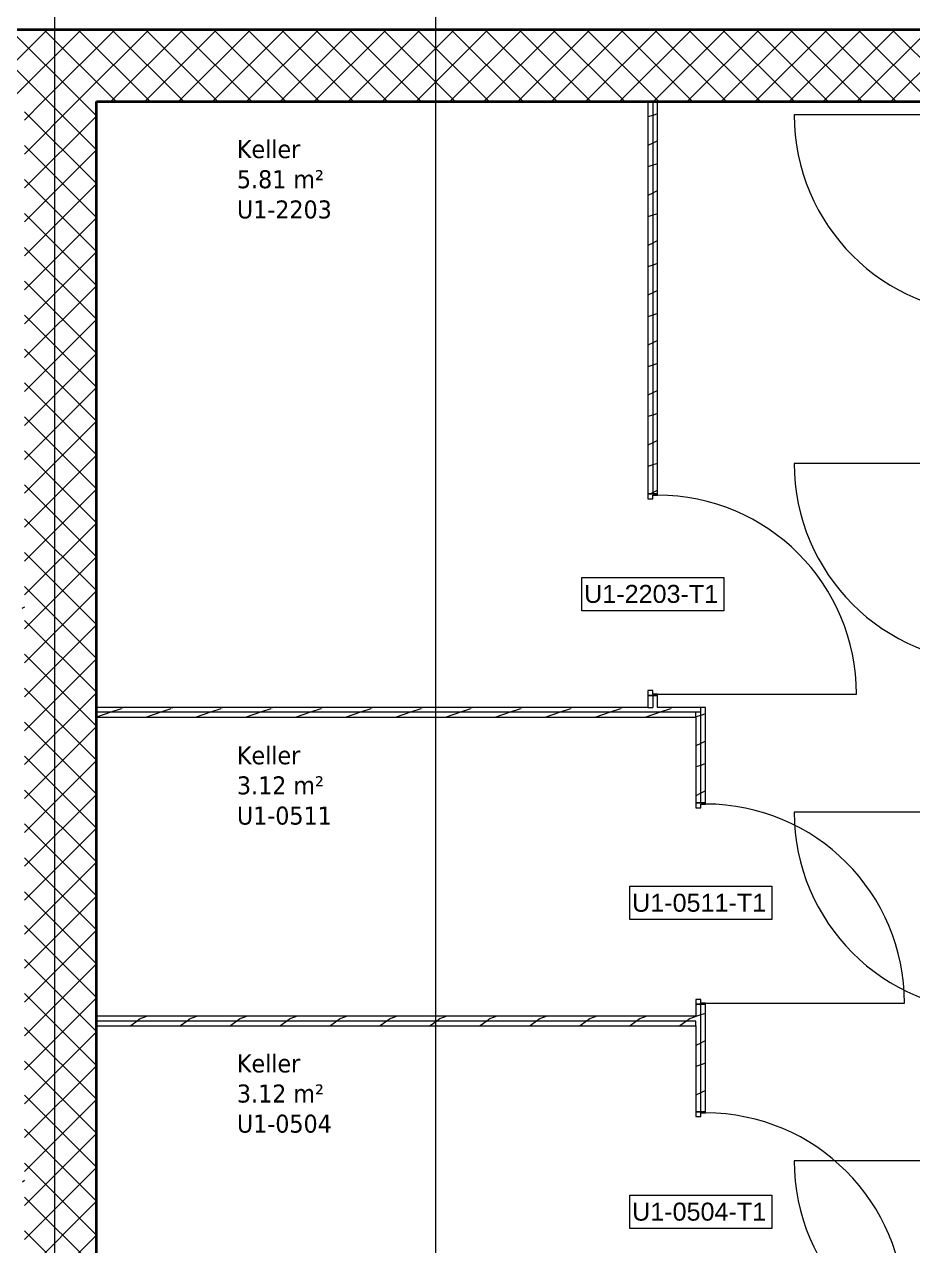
# Model space of a CAD drawing. Extents: x -1907 to 937, y -179 to 966.
# Drawn here: x -149.6 to -75.5, y 792.4 to 894.2 of the extents above; entities that cross this region are included whole.
import ezdxf
from ezdxf.lldxf.tags import DXFTag

# ---------------------------------------------------------------- set-up
doc = ezdxf.new("R2010")
doc.units = 0
doc.layers.get('0').update_dxf_attribs({"lineweight": 13})
for name, color, linetype, lineweight in [('A-AREA-____-IDEN', 7, 'Continuous', 5), ('A-DOOR-____-IDEN', 7, 'Continuous', 5), ('A-DOOR-FRAM-MCUT', 7, 'Continuous', 9), ('A-DOOR-OPNG-OTLN', 7, 'Continuous', 9), ('A-WALL-____-MCUT', 7, 'Continuous', 35), ('A-WALL-____-PATT', 7, 'Continuous', 35), ('A-WALL-FNSH-MCUT', 7, 'Continuous', 35), ('S-GRID-____-OTLN', 7, 'Continuous', 5)]:
    doc.layers.add(name, color=color, linetype=linetype, lineweight=lineweight)
doc.styles.get("Standard").update_dxf_attribs({"font": 'arial.ttf'})
tags = doc.linetypes.add('_Rasterlinie_', pattern=[0.375, 0.2, -0.05, 0.075, -0.05]).pattern_tags.tags
tags[10:11] = [DXFTag(74, 4), DXFTag(75, 0), DXFTag(340, '0'), DXFTag(46, 1.0), DXFTag(50, 0.0), DXFTag(44, 0.0), DXFTag(45, 0.0)]
tags[8:9] = [DXFTag(74, 4), DXFTag(75, 0), DXFTag(340, '0'), DXFTag(46, 1.0), DXFTag(50, 0.0), DXFTag(44, 0.0), DXFTag(45, 0.0)]
tags[6:7] = [DXFTag(74, 4), DXFTag(75, 0), DXFTag(340, '0'), DXFTag(46, 1.0), DXFTag(50, 0.0), DXFTag(44, 0.0), DXFTag(45, 0.0)]
tags[4:5] = [DXFTag(74, 4), DXFTag(75, 0), DXFTag(340, '0'), DXFTag(46, 1.0), DXFTag(50, 0.0), DXFTag(44, 0.0), DXFTag(45, 0.0)]

# ---------------------------------------------------------------- blocks, each defined once
blk = doc.blocks.new('Referenz-A0UJ2810XE', base_point=(-1920.13, -159.41))
at = {"layer": 'A-DOOR-____-IDEN', "color": 0, "linetype": 'Continuous', "ltscale": 0.13}
for p, q in [((-103.08, 848.07), (-91.24, 848.07)), ((-103.08, 845.29), (-103.08, 848.07)), ((-91.24, 848.07), (-91.24, 845.29)), ((-91.24, 845.29), (-103.08, 845.29)), ((-99.08, 822.31), (-87.24, 822.31)), ((-99.08, 819.53), (-99.08, 822.31)), ((-87.24, 822.31), (-87.24, 819.53)), ((-87.24, 819.53), (-99.08, 819.53)), ((-99.08, 796.55), (-87.24, 796.55)), ((-99.08, 793.77), (-99.08, 796.55)), ((-87.24, 796.55), (-87.24, 793.77)), ((-87.24, 793.77), (-99.08, 793.77))]:
    blk.add_line(p, q, dxfattribs=at)
at = {"layer": 'A-DOOR-FRAM-MCUT', "color": 0, "linetype": 'Continuous', "ltscale": 0.13}
for p, q in [((-96.76, 855.03), (-97.56, 855.03)), ((-97.56, 855.03), (-97.56, 854.63)), ((-97.56, 854.63), (-97.16, 854.63)), ((-97.16, 854.63), (-97.16, 854.93)), ((-97.16, 854.93), (-96.76, 854.93)), ((-96.76, 854.93), (-96.76, 855.03)), ((-97.16, 838.63), (-97.56, 838.63)), ((-97.56, 838.63), (-97.56, 838.23)), ((-97.56, 838.23), (-96.76, 838.23)), ((-97.16, 838.33), (-97.16, 838.63)), ((-96.76, 838.33), (-97.16, 838.33)), ((-96.76, 838.23), (-96.76, 838.33)), ((-92.76, 829.27), (-93.56, 829.27)), ((-93.56, 829.27), (-93.56, 828.87)), ((-93.16, 828.87), (-93.16, 829.17)), ((-93.16, 829.17), (-92.76, 829.17)), ((-92.76, 829.17), (-92.76, 829.27)), ((-93.56, 828.87), (-93.16, 828.87)), ((-93.16, 812.87), (-93.56, 812.87)), ((-93.56, 812.87), (-93.56, 812.47)), ((-93.16, 812.57), (-93.16, 812.87)), ((-93.56, 812.47), (-92.76, 812.47)), ((-92.76, 812.57), (-93.16, 812.57)), ((-92.76, 812.47), (-92.76, 812.57)), ((-92.76, 803.51), (-93.56, 803.51)), ((-93.56, 803.51), (-93.56, 803.11)), ((-93.56, 803.11), (-93.16, 803.11)), ((-93.16, 803.11), (-93.16, 803.41)), ((-93.16, 803.41), (-92.76, 803.41)), ((-92.76, 803.41), (-92.76, 803.51))]:
    blk.add_line(p, q, dxfattribs=at)
at = {"layer": 'A-DOOR-OPNG-OTLN', "color": 0, "linetype": 'Continuous', "ltscale": 0.13}
for p, q in [((-68.76, 886.65), (-85.36, 886.65)), ((-68.76, 857.58), (-85.36, 857.58)), ((-96.76, 838.33), (-80.16, 838.33)), ((-68.76, 828.5), (-85.36, 828.5)), ((-92.76, 812.57), (-76.16, 812.57)), ((-68.76, 799.43), (-85.36, 799.43))]:
    blk.add_line(p, q, dxfattribs=at)
for centre, major_axis in [((-68.76, 886.65), (-16.6, 0)), ((-68.76, 857.58), (-16.6, 0)), ((-96.76, 838.33), (16.6, 0)), ((-92.76, 812.57), (16.6, 0)), ((-68.76, 828.5), (-16.6, 0)), ((-92.76, 786.81), (16.6, 0)), ((-68.76, 799.43), (-16.6, 0))]:
    blk.add_ellipse(centre, major_axis=major_axis, ratio=1, start_param=0, end_param=1.570796, dxfattribs=at)
at = {"layer": 'A-WALL-____-MCUT', "color": 0, "linetype": 'Continuous', "ltscale": 0.35}
for p, q in [((256.94, 893.75), (-1656.95, 893.75)), ((-143.56, 784.91), (-143.56, 887.75)), ((-143.56, 887.75), (-20.86, 887.75))]:
    blk.add_line(p, q, dxfattribs=at)
at = {"layer": 'A-WALL-____-MCUT', "color": 0, "linetype": 'Continuous', "lineweight": 9, "ltscale": 0.13}
for p, q in [((-97.16, 887.75), (-97.16, 855.03)), ((-97.16, 838.23), (-97.16, 837.23)), ((-97.56, 837.23), (-97.16, 837.23)), ((-93.16, 829.27), (-93.16, 837.23)), ((-93.16, 836.83), (-143.56, 836.83)), ((-93.56, 836.43), (-93.56, 836.83)), ((-93.16, 803.51), (-93.16, 812.47)), ((-93.56, 811.07), (-143.56, 811.07)), ((-93.56, 810.67), (-93.56, 811.07))]:
    blk.add_line(p, q, dxfattribs=at)
at = {"layer": 'A-WALL-____-PATT', "color": 0, "linetype": 'Continuous', "lineweight": 9, "ltscale": 0.13}
for p, q in [((-153.67, 887.75), (-147.67, 893.75)), ((-147.57, 887.75), (-153.57, 893.75)), ((-150.84, 887.75), (-144.84, 893.75)), ((-144.74, 887.75), (-150.74, 893.75)), ((-148.02, 887.75), (-142.02, 893.75)), ((-141.91, 887.75), (-147.91, 893.75)), ((-145.19, 887.75), (-139.19, 893.75)), ((-139.08, 887.75), (-145.08, 893.75)), ((-142.36, 887.75), (-136.36, 893.75)), ((-136.26, 887.75), (-142.26, 893.75)), ((-139.53, 887.75), (-133.53, 893.75)), ((-133.43, 887.75), (-139.43, 893.75)), ((-136.7, 887.75), (-130.7, 893.75)), ((-130.6, 887.75), (-136.6, 893.75)), ((-133.87, 887.75), (-127.87, 893.75)), ((-127.77, 887.75), (-133.77, 893.75)), ((-131.04, 887.75), (-125.04, 893.75)), ((-124.94, 887.75), (-130.94, 893.75)), ((-128.22, 887.75), (-122.22, 893.75)), ((-122.11, 887.75), (-128.11, 893.75)), ((-125.39, 887.75), (-119.39, 893.75)), ((-119.29, 887.75), (-125.29, 893.75)), ((-122.56, 887.75), (-116.56, 893.75)), ((-116.46, 887.75), (-122.46, 893.75)), ((-119.73, 887.75), (-113.73, 893.75)), ((-113.63, 887.75), (-119.63, 893.75)), ((-116.9, 887.75), (-110.9, 893.75)), ((-110.8, 887.75), (-116.8, 893.75)), ((-114.07, 887.75), (-108.07, 893.75)), ((-107.97, 887.75), (-113.97, 893.75)), ((-111.25, 887.75), (-105.25, 893.75)), ((-105.14, 887.75), (-111.14, 893.75)), ((-108.42, 887.75), (-102.42, 893.75)), ((-102.31, 887.75), (-108.31, 893.75)), ((-105.59, 887.75), (-99.59, 893.75)), ((-99.49, 887.75), (-105.49, 893.75)), ((-102.76, 887.75), (-96.76, 893.75)), ((-96.66, 887.75), (-102.66, 893.75)), ((-99.93, 887.75), (-93.93, 893.75)), ((-93.83, 887.75), (-99.83, 893.75)), ((-97.1, 887.75), (-91.1, 893.75)), ((-91, 887.75), (-97, 893.75)), ((-94.28, 887.75), (-88.28, 893.75)), ((-88.17, 887.75), (-94.17, 893.75)), ((-91.45, 887.75), (-85.45, 893.75)), ((-85.34, 887.75), (-91.34, 893.75)), ((-88.62, 887.75), (-82.62, 893.75)), ((-82.52, 887.75), (-88.52, 893.75)), ((-85.79, 887.75), (-79.79, 893.75)), ((-79.69, 887.75), (-85.69, 893.75)), ((-82.96, 887.75), (-76.96, 893.75)), ((-76.86, 887.75), (-82.86, 893.75)), ((-80.13, 887.75), (-74.13, 893.75)), ((-74.03, 887.75), (-80.03, 893.75)), ((-77.3, 887.75), (-71.3, 893.75)), ((-71.2, 887.75), (-77.2, 893.75)), ((-149.56, 886.2), (-148.02, 887.75)), ((-149.56, 883.38), (-145.19, 887.75)), ((-143.56, 883.74), (-147.57, 887.75)), ((-143.56, 886.57), (-144.74, 887.75)), ((-143.56, 880.91), (-149.56, 886.91)), ((-149.56, 880.55), (-143.56, 886.55)), ((-97.16, 886.6), (-97.56, 886.47)), ((-96.76, 886.73), (-97.16, 886.6)), ((-143.56, 878.08), (-149.56, 884.08)), ((-97.16, 884.29), (-97.56, 884.09)), ((-96.76, 884.49), (-97.16, 884.29)), ((-149.56, 877.72), (-143.56, 883.72)), ((-97.16, 882.44), (-97.56, 882.3)), ((-96.76, 882.57), (-97.16, 882.44)), ((-143.56, 875.26), (-149.56, 881.26)), ((-149.56, 874.89), (-143.56, 880.89)), ((-97.16, 880.13), (-97.56, 879.93)), ((-96.76, 880.33), (-97.16, 880.13)), ((-143.56, 872.43), (-149.56, 878.43)), ((-149.56, 872.06), (-143.56, 878.06)), ((-97.16, 878.27), (-97.56, 878.14)), ((-96.76, 878.4), (-97.16, 878.27)), ((-97.16, 875.96), (-97.56, 875.76)), ((-96.76, 876.16), (-97.16, 875.96)), ((-143.56, 869.6), (-149.56, 875.6)), ((-149.56, 869.23), (-143.56, 875.23)), ((-97.16, 874.11), (-97.56, 873.97)), ((-96.76, 874.24), (-97.16, 874.11)), ((-143.56, 866.77), (-149.56, 872.77)), ((-149.56, 866.4), (-143.56, 872.4)), ((-97.16, 871.8), (-97.56, 871.6)), ((-96.76, 872), (-97.16, 871.8)), ((-143.56, 863.94), (-149.56, 869.94)), ((-97.16, 869.94), (-97.56, 869.81)), ((-96.76, 870.08), (-97.16, 869.94)), ((-149.56, 863.58), (-143.56, 869.58)), ((-96.76, 867.83), (-97.16, 867.63)), ((-143.56, 861.11), (-149.56, 867.11)), ((-149.56, 860.75), (-143.56, 866.75)), ((-97.16, 867.63), (-97.56, 867.43)), ((-97.16, 865.78), (-97.56, 865.64)), ((-96.76, 865.91), (-97.16, 865.78)), ((-143.56, 858.29), (-149.56, 864.29)), ((-149.56, 857.92), (-143.56, 863.92)), ((-96.76, 863.67), (-97.16, 863.47)), ((-97.16, 863.47), (-97.56, 863.27)), ((-97.16, 861.61), (-97.56, 861.48)), ((-96.76, 861.75), (-97.16, 861.61)), ((-143.56, 855.46), (-149.56, 861.46)), ((-149.56, 855.09), (-143.56, 861.09)), ((-143.56, 852.63), (-149.56, 858.63)), ((-97.16, 859.3), (-97.56, 859.1)), ((-96.76, 859.5), (-97.16, 859.3)), ((-149.56, 852.26), (-143.56, 858.26)), ((-96.76, 857.58), (-97.16, 857.45)), ((-97.16, 857.45), (-97.56, 857.31)), ((-143.56, 849.8), (-149.56, 855.8)), ((-149.56, 849.43), (-143.56, 855.43)), ((-97.16, 855.14), (-97.38, 855.03)), ((-96.76, 855.34), (-97.16, 855.14)), ((-143.56, 846.97), (-149.56, 852.97)), ((-149.56, 846.61), (-143.56, 852.61)), ((-143.56, 844.14), (-149.56, 850.14)), ((-149.56, 843.78), (-143.56, 849.78)), ((-143.56, 841.32), (-149.56, 847.32)), ((-149.56, 840.95), (-143.56, 846.95)), ((-149.56, 845.6), (-149.79, 845.49)), ((-143.56, 838.49), (-149.56, 844.49)), ((-149.56, 838.12), (-143.56, 844.12)), ((-143.56, 835.66), (-149.56, 841.66)), ((-149.56, 835.29), (-143.56, 841.29)), ((-143.56, 832.83), (-149.56, 838.83)), ((-149.56, 832.46), (-143.56, 838.46)), ((-141.31, 837.23), (-141.46, 837.16)), ((-137.14, 837.23), (-137.29, 837.16)), ((-132.98, 837.23), (-133.13, 837.16)), ((-128.81, 837.23), (-128.96, 837.16)), ((-124.65, 837.23), (-124.8, 837.16)), ((-120.49, 837.23), (-120.63, 837.16)), ((-116.32, 837.23), (-116.47, 837.16)), ((-112.16, 837.23), (-112.3, 837.16)), ((-107.99, 837.23), (-108.14, 837.16)), ((-103.83, 837.23), (-103.97, 837.16)), ((-99.66, 837.23), (-99.81, 837.16)), ((-95.5, 837.23), (-95.64, 837.16)), ((-142.35, 836.83), (-143.55, 836.43)), ((-141.5, 837.11), (-142.35, 836.83)), ((-138.19, 836.83), (-139.39, 836.43)), ((-137.34, 837.11), (-138.19, 836.83)), ((-134.03, 836.83), (-135.23, 836.43)), ((-133.17, 837.11), (-134.03, 836.83)), ((-129.86, 836.83), (-131.06, 836.43)), ((-129.01, 837.11), (-129.86, 836.83)), ((-125.7, 836.83), (-126.9, 836.43)), ((-124.84, 837.11), (-125.7, 836.83)), ((-121.53, 836.83), (-122.73, 836.43)), ((-120.68, 837.11), (-121.53, 836.83)), ((-117.37, 836.83), (-118.57, 836.43)), ((-116.51, 837.11), (-117.37, 836.83)), ((-113.2, 836.83), (-114.4, 836.43)), ((-112.35, 837.11), (-113.2, 836.83)), ((-109.04, 836.83), (-110.24, 836.43)), ((-108.18, 837.11), (-109.04, 836.83)), ((-104.87, 836.83), (-106.07, 836.43)), ((-104.02, 837.11), (-104.87, 836.83)), ((-100.71, 836.83), (-101.91, 836.43)), ((-99.85, 837.11), (-100.71, 836.83)), ((-96.54, 836.83), (-97.74, 836.43)), ((-95.69, 837.11), (-96.54, 836.83)), ((-93.56, 836.44), (-93.58, 836.43)), ((-93.16, 836.57), (-93.56, 836.44)), ((-92.76, 836.7), (-93.16, 836.57)), ((-143.56, 830), (-149.56, 836)), ((-149.56, 829.64), (-143.56, 835.64)), ((-93.16, 834.23), (-93.56, 834.03)), ((-92.76, 834.43), (-93.16, 834.23)), ((-143.56, 827.17), (-149.56, 833.17)), ((-149.56, 826.81), (-143.56, 832.81)), ((-93.16, 832.4), (-93.56, 832.27)), ((-92.76, 832.54), (-93.16, 832.4)), ((-143.56, 824.34), (-149.56, 830.34)), ((-93.16, 830.07), (-93.56, 829.87)), ((-92.76, 830.27), (-93.16, 830.07)), ((-149.56, 823.98), (-143.56, 829.98)), ((-143.56, 821.52), (-149.56, 827.52)), ((-149.56, 821.15), (-143.56, 827.15)), ((-143.56, 818.69), (-149.56, 824.69)), ((-149.56, 818.32), (-143.56, 824.32)), ((-143.56, 815.86), (-149.56, 821.86)), ((-149.56, 815.49), (-143.56, 821.49)), ((-143.56, 813.03), (-149.56, 819.03)), ((-149.56, 812.66), (-143.56, 818.66)), ((-143.56, 810.2), (-149.56, 816.2)), ((-149.56, 809.84), (-143.56, 815.84)), ((-143.56, 807.37), (-149.56, 813.37)), ((-149.56, 807.01), (-143.56, 813.01)), ((-92.76, 811.71), (-93.16, 811.58)), ((-143.47, 811.47), (-143.56, 811.44)), ((-140.17, 811.07), (-140.7, 810.67)), ((-139.87, 811.29), (-140.17, 811.07)), ((-139.31, 811.47), (-139.84, 811.29)), ((-136, 811.07), (-136.54, 810.67)), ((-135.7, 811.29), (-136, 811.07)), ((-135.14, 811.47), (-135.67, 811.29)), ((-131.84, 811.07), (-132.37, 810.67)), ((-131.54, 811.29), (-131.84, 811.07)), ((-130.98, 811.47), (-131.51, 811.29)), ((-127.67, 811.07), (-128.21, 810.67)), ((-127.37, 811.29), (-127.67, 811.07)), ((-126.81, 811.47), (-127.34, 811.29)), ((-123.51, 811.07), (-124.04, 810.67)), ((-123.21, 811.3), (-123.51, 811.07)), ((-122.65, 811.47), (-123.18, 811.29)), ((-119.34, 811.07), (-119.88, 810.67)), ((-119.04, 811.3), (-119.34, 811.07)), ((-118.48, 811.47), (-119.01, 811.29)), ((-115.18, 811.07), (-115.71, 810.67)), ((-114.88, 811.3), (-115.18, 811.07)), ((-114.32, 811.47), (-114.85, 811.29)), ((-111.01, 811.07), (-111.55, 810.67)), ((-110.71, 811.3), (-111.01, 811.07)), ((-110.15, 811.47), (-110.68, 811.29)), ((-106.85, 811.07), (-107.38, 810.67)), ((-106.55, 811.3), (-106.85, 811.07)), ((-105.99, 811.47), (-106.52, 811.29)), ((-102.68, 811.07), (-103.22, 810.67)), ((-102.38, 811.3), (-102.68, 811.07)), ((-101.82, 811.47), (-102.35, 811.29)), ((-98.52, 811.07), (-99.05, 810.67)), ((-98.22, 811.3), (-98.52, 811.07)), ((-97.66, 811.47), (-98.19, 811.29)), ((-94.35, 811.07), (-94.89, 810.67)), ((-94.05, 811.3), (-94.35, 811.07)), ((-93.56, 811.45), (-94.02, 811.29)), ((-93.16, 811.58), (-93.56, 811.45)), ((-143.56, 804.55), (-149.56, 810.55)), ((-149.56, 804.18), (-143.56, 810.18)), ((-93.16, 809.24), (-93.56, 809.04)), ((-92.76, 809.44), (-93.16, 809.24)), ((-143.56, 801.72), (-149.56, 807.72)), ((-149.56, 801.35), (-143.56, 807.35)), ((-93.16, 807.42), (-93.56, 807.28)), ((-92.76, 807.55), (-93.16, 807.42)), ((-143.56, 798.89), (-149.56, 804.89)), ((-93.16, 805.08), (-93.56, 804.88)), ((-92.76, 805.28), (-93.16, 805.08)), ((-149.56, 798.52), (-143.56, 804.52)), ((-143.56, 796.06), (-149.56, 802.06)), ((-149.56, 795.69), (-143.56, 801.69)), ((-143.56, 793.23), (-149.56, 799.23)), ((-149.56, 792.87), (-143.56, 798.87)), ((-149.56, 797.78), (-149.73, 797.65)), ((-143.56, 790.4), (-149.56, 796.4)), ((-149.56, 790.04), (-143.56, 796.04)), ((-143.56, 787.58), (-149.56, 793.58)), ((-149.56, 787.21), (-143.56, 793.21))]:
    blk.add_line(p, q, dxfattribs=at)
at = {"layer": 'A-WALL-FNSH-MCUT', "color": 0, "linetype": 'Continuous', "lineweight": 9, "ltscale": 0.13}
for p, q in [((-97.56, 887.75), (-97.56, 855.03)), ((-96.76, 855.03), (-96.76, 887.75)), ((-97.56, 855.03), (-96.76, 855.03)), ((-96.76, 838.23), (-97.56, 838.23)), ((-97.56, 838.23), (-97.56, 837.23)), ((-96.76, 837.23), (-96.76, 838.23)), ((-97.56, 837.23), (-143.56, 837.23)), ((-92.76, 837.23), (-96.76, 837.23)), ((-92.76, 829.27), (-92.76, 837.23)), ((-143.56, 836.43), (-93.56, 836.43)), ((-93.56, 836.43), (-93.56, 829.27)), ((-93.56, 829.27), (-92.76, 829.27)), ((-93.56, 812.47), (-93.56, 811.47)), ((-92.76, 812.47), (-93.56, 812.47)), ((-92.76, 803.51), (-92.76, 812.47)), ((-93.56, 811.47), (-143.56, 811.47)), ((-143.56, 810.67), (-93.56, 810.67)), ((-93.56, 810.67), (-93.56, 803.51)), ((-93.56, 803.51), (-92.76, 803.51))]:
    blk.add_line(p, q, dxfattribs=at)
at = {"layer": 'S-GRID-____-OTLN', "color": 0, "linetype": '_Rasterlinie_', "ltscale": 0.13}
for p, q in [((-147.06, 950.47), (-147.06, 577.14)), ((-115.26, 186.65), (-115.26, 950.47))]:
    blk.add_line(p, q, dxfattribs=at)
at = {"layer": 'A-AREA-____-IDEN', "color": 0, "linetype": 'Continuous', "ltscale": 0.13, "char_height": 1.5, "attachment_point": 1}
for s, insert in [('{\\W0.9;\\fVerdana;Keller}', (-131.84, 884.54)), ('{\\W0.9;\\fVerdana;5.81 m²}', (-131.84, 882.03)), ('{\\W0.9;\\fVerdana;U1-2203}', (-131.84, 879.51)), ('{\\W0.9;\\fVerdana;Keller}', (-131.84, 833.99)), ('{\\W0.9;\\fVerdana;3.12 m²}', (-131.84, 831.48)), ('{\\W0.9;\\fVerdana;U1-0511}', (-131.84, 828.96)), ('{\\W0.9;\\fVerdana;Keller}', (-131.84, 808.29)), ('{\\W0.9;\\fVerdana;3.12 m²}', (-131.84, 805.78)), ('{\\W0.9;\\fVerdana;U1-0504}', (-131.84, 803.27))]:
    blk.add_mtext(s, dxfattribs=dict(at, insert=insert))
at = {"layer": 'A-DOOR-____-IDEN', "color": 0, "linetype": 'Continuous', "ltscale": 0.13, "char_height": 1.5, "attachment_point": 1}
for s, insert in [('{\\fArial;U1-2203-T1}', (-102.88, 847.45)), ('{\\fArial;U1-0511-T1}', (-98.88, 821.69)), ('{\\fArial;U1-0504-T1}', (-98.88, 795.93))]:
    blk.add_mtext(s, dxfattribs=dict(at, insert=insert))

msp = doc.modelspace()

# ---------------------------------------------------------------- block references
at = {"color": 9, "lineweight": 25, "ltscale": 0.25, "true_color": 0xc0c0c0}
msp.add_blockref('Referenz-A0UJ2810XE', (-1920.13, -159.41), dxfattribs=at)

doc.saveas('drawing.dxf')
